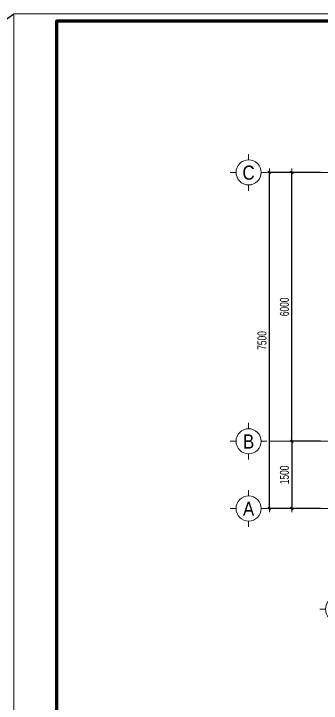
# Model space of a CAD drawing. Header units: millimetres. Extents: x -295047 to 263296, y -724756 to -308748.
# Drawn here: x -102104 to -95252, y -359989 to -344605 of the extents above; entities that cross this region are included whole.
import ezdxf
from ezdxf.enums import TextEntityAlignment as Align

# ---------------------------------------------------------------- set-up
doc = ezdxf.new("R2010")
doc.units = ezdxf.units.MM
doc.header["$MEASUREMENT"] = 0
doc.header["$PDMODE"] = 32
doc.linetypes.add('CENTERX2', pattern=[4, 2.5, -0.5, 0.5, -0.5])
doc.linetypes.add('DASHDOT', pattern=[1, 0.5, -0.25, 0, -0.25])
doc.layers.get('Defpoints').update_dxf_attribs({"color": 1})
doc.layers.add('KCS_Plotter', color=11, linetype='Continuous', plot=False)
for name, color, linetype, lineweight in [('Khungten_LCDI', 7, 'Continuous', 5), ('LC Dim', 8, 'Continuous', 18), ('LC ISO', 153, 'Continuous', 13), ('LC Net manh', 219, 'Continuous', 5), ('LC Net thay', 7, 'Continuous', 25), ('LC Net truc', 79, 'DASHDOT', 13), ('LC Text1', 3, 'Continuous', 20)]:
    doc.layers.add(name, color=color, linetype=linetype, lineweight=lineweight)
doc.styles.add('HOATBIF', font='hoatbif.shx', dxfattribs={"width": 0.7})
doc.styles.add('Khungten', font='VHAVAN.TTF', dxfattribs={"width": 0.9, "height": 5000})
doc.styles.add('LC 1', font='VHAVANB.TTF')
doc.styles.add('Title', font='VHBLACK.TTF', dxfattribs={"width": 0.8})
doc.dimstyles.new('DIM CHUAN', dxfattribs={"dimscale": 60, "dimtxt": 2.5, "dimasz": 0.35, "dimexe": 0.5, "dimexo": 0, "dimgap": 0.8, "dimtad": 1, "dimdec": 0, "dimzin": 0, "dimdsep": 46, "dimtxsty": 'HOATBIF', "dimblk1": 'DOT', "dimblk2": 'DOT', "dimsah": 1, "dimcen": -1, "dimdle": 1, "dimclrd": 256, "dimclre": 256, "dimclrt": 4, "dimadec": 3, "dimazin": 2, "dimtfac": 0.333333, "dimtdec": 0, "dimtix": 1, "dimtmove": 2, "dimatfit": 3, "dimldrblk": 'DOT', "dimfxl": 1, "dimtvp": 0.833333, "dimtolj": 1, "dimtzin": 0, "dimarcsym": 0})

# ---------------------------------------------------------------- blocks, each defined once
blk = doc.blocks.new('lcdi KC')
at = {"layer": 'Defpoints', "lineweight": 0}
blk.add_lwpolyline([(-1200, -14850), (-1200, 14850), (40800, 14850), (40800, -14850)], close=True, dxfattribs=at)
at = {"layer": 'Khungten_LCDI', "color": 5, "lineweight": 60}
blk.add_lwpolyline([(0, -14650), (0, 14650), (40600, 14650), (40600, -14650)], close=True, dxfattribs=at)
at = {"color": 7, "style": 'Khungten', "width": 0.8}
for tag, p in [('REVISION', (39499, -10746)), ('NGAYHT', (39546, -11609))]:
    blk.add_attdef(tag, text='', height=200, dxfattribs=at).set_placement(p, align=Align.CENTER)
at = {"layer": 'LC Text1', "style": 'Title', "width": 1.485915}
for tag, p, p2 in [('TENBANVE1', (36913, -8886), (40339, -8886)), ('TENBANVE2', (36913, -9562), (40339, -9562))]:
    blk.add_attdef(tag, text='', height=250, dxfattribs=at).set_placement(p, p2, align=Align.FIT)
at = {"layer": 'LC Text1', "style": 'Title', "width": 0.7}
blk.add_attdef('SOBANVE', text='', height=250, dxfattribs=at).set_placement((39562, -13896), align=Align.CENTER)
blk = doc.blocks.new('DOT')
at = {"layer": 'LC Dim'}
blk.add_line((-3, 0), (3, 0), dxfattribs=at)
at = {"layer": 'LC Dim', "color": 4}
blk.add_line((-1, -1), (1, 1), dxfattribs=at)
blk.add_lwpolyline([(0.5, 1), (-1, -0.5), (-0.5, -1), (1, 0.5)], close=True, dxfattribs=at)
blk = doc.blocks.new('*D235')
at = {"layer": 'Defpoints', "color": 0, "ltscale": 2, "transparency": 16777216}
for p in [(-95907, -348145), (-95264, -348145), (-95264, -354145)]:
    blk.add_point(p, dxfattribs=at)
at = {"layer": 'LC Dim', "lineweight": -2, "ltscale": 2, "transparency": 16777216}
for p, q in [((-95264, -348145), (-95947, -348145)), ((-95907, -354117), (-95907, -348173)), ((-95264, -354145), (-95947, -354145))]:
    blk.add_line(p, q, dxfattribs=at)
at = {"layer": 'LC Dim', "lineweight": -2, "ltscale": 2, "transparency": 16777216, "xscale": 28, "yscale": 28, "zscale": 28}
for p, rotation in [((-95907, -348145), 90), ((-95907, -354145), 270)]:
    blk.add_blockref('DOT', p, dxfattribs=dict(at, rotation=rotation))
at = {"layer": 'LC Dim', "color": 4, "ltscale": 2, "transparency": 16777216, "insert": (-96071, -351145), "char_height": 200, "attachment_point": 5, "rotation": 90, "style": 'HOATBIF'}
blk.add_mtext('\\A1;6000', dxfattribs=at)
blk = doc.blocks.new('_Dot')
at = {"color": 0, "linetype": 'ByBlock', "lineweight": -2}
blk.add_line((-0.5, 0), (-1, 0), dxfattribs=at)
at = {"color": 0, "linetype": 'ByBlock', "const_width": 0.5}
blk.add_lwpolyline([(-0.25, 0, 1), (0.25, 0, 1)], format="xyb", close=True, dxfattribs=at)
blk = doc.blocks.new('*D236')
at = {"layer": 'Defpoints', "color": 0, "ltscale": 2, "transparency": 16777216}
for p in [(-95264, -354145), (-95907, -355645), (-95264, -355645)]:
    blk.add_point(p, dxfattribs=at)
at = {"layer": 'LC Dim', "lineweight": -2, "ltscale": 2, "transparency": 16777216}
for p, q in [((-95264, -354145), (-95947, -354145)), ((-95907, -354173), (-95907, -355617)), ((-95264, -355645), (-95947, -355645))]:
    blk.add_line(p, q, dxfattribs=at)
at = {"layer": 'LC Dim', "lineweight": -2, "ltscale": 2, "transparency": 16777216, "xscale": 28, "yscale": 28, "zscale": 28}
for p, rotation in [((-95907, -354145), 90), ((-95907, -355645), 270)]:
    blk.add_blockref('DOT', p, dxfattribs=dict(at, rotation=rotation))
at = {"layer": 'LC Dim', "color": 4, "ltscale": 2, "transparency": 16777216, "insert": (-96071, -354895), "char_height": 200, "attachment_point": 5, "rotation": 90, "style": 'HOATBIF'}
blk.add_mtext('\\A1;1500', dxfattribs=at)
blk = doc.blocks.new('*D237')
at = {"layer": 'Defpoints', "color": 0, "ltscale": 2, "transparency": 16777216}
for p in [(-96407, -348145), (-95264, -348145), (-95264, -355645)]:
    blk.add_point(p, dxfattribs=at)
at = {"layer": 'LC Dim', "lineweight": -2, "ltscale": 2, "transparency": 16777216}
for p, q in [((-95264, -348145), (-96447, -348145)), ((-96407, -355617), (-96407, -348173)), ((-95264, -355645), (-96447, -355645))]:
    blk.add_line(p, q, dxfattribs=at)
at = {"layer": 'LC Dim', "lineweight": -2, "ltscale": 2, "transparency": 16777216, "xscale": 28, "yscale": 28, "zscale": 28}
for p, rotation in [((-96407, -348145), 90), ((-96407, -355645), 270)]:
    blk.add_blockref('DOT', p, dxfattribs=dict(at, rotation=rotation))
at = {"layer": 'LC Dim', "color": 4, "ltscale": 2, "transparency": 16777216, "insert": (-96571, -351895), "char_height": 200, "attachment_point": 5, "rotation": 90, "style": 'HOATBIF'}
blk.add_mtext('\\A1;7500', dxfattribs=at)
blk = doc.blocks.new('TTRUC')
at = {"layer": 'LC ISO'}
for p, q in [((0, 6.95), (0, 10.13)), ((-6.95, 0), (-10.13, 0)), ((6.95, 0), (10.13, 0)), ((0, -6.95), (0, -10.13))]:
    blk.add_line(p, q, dxfattribs=at)
at = {"layer": 'LC Net manh'}
blk.add_circle((0, 0), 6.95, dxfattribs=at)

msp = doc.modelspace()

# ---------------------------------------------------------------- linework, layer by layer
at = {"layer": 'KCS_Plotter', "ltscale": 2}
msp.add_line((-123104.2, -359455.3), (-102104.2, -344605.3), dxfattribs=at)
at = {"layer": 'LC Net truc', "linetype": 'CENTERX2', "ltscale": 200}
for p, q in [((-96401, -348144.5), (-79511.6, -348144.5)), ((-96401, -354144.5), (-79511.6, -354144.5)), ((-96401, -355644.5), (-79511.6, -355644.5))]:
    msp.add_line(p, q, dxfattribs=at)

# ---------------------------------------------------------------- block references
at = {"layer": 'LC ISO', "xscale": 40.31376784078886, "yscale": 40.31376784078886, "zscale": 40.31376784078886}
for p in [(-96870, -348144.5), (-96870, -354144.5), (-96870, -355644.5), (-94875.6, -357892.1)]:
    msp.add_blockref('TTRUC', p, dxfattribs=at)
at = {"layer": 'LC Net thay', "xscale": 0.8, "yscale": 0.8, "zscale": 0.8}
msp.add_blockref('lcdi KC', (-101144.2, -356485.3), dxfattribs=at)

# ---------------------------------------------------------------- texts
at = {"layer": 'LC Text1', "ltscale": 0.2, "style": 'LC 1', "width": 0.9}
for s, p in [('c', (-96870, -348401.3)), ('b', (-96870, -354401.3)), ('a', (-96870, -355901.3))]:
    msp.add_text(s, height=315.7, dxfattribs=at).set_placement(p, align=Align.BOTTOM_CENTER)

# ---------------------------------------------------------------- dimensions: what is measured, and where the dimension line sits
at = {"layer": 'LC Dim', "ltscale": 2}
for base, p1, p2, picture, middle in [((-96407, -348144.5), (-95263.9, -355644.5), (-95263.9, -348144.5), '*D237', (-96571, -351894.5)), ((-95907, -348144.5), (-95263.9, -354144.5), (-95263.9, -348144.5), '*D235', (-96071, -351144.5)), ((-95907, -355644.5), (-95263.9, -354144.5), (-95263.9, -355644.5), '*D236', (-96071, -354894.5))]:
    dim = msp.add_linear_dim(base=base, p1=p1, p2=p2, angle=90, dimstyle='DIM CHUAN', override={"dimscale": 80}, dxfattribs=at)
    dim.commit()
    dim.dimension.update_dxf_attribs({"geometry": picture, "text_midpoint": middle})

doc.saveas('drawing.dxf')
